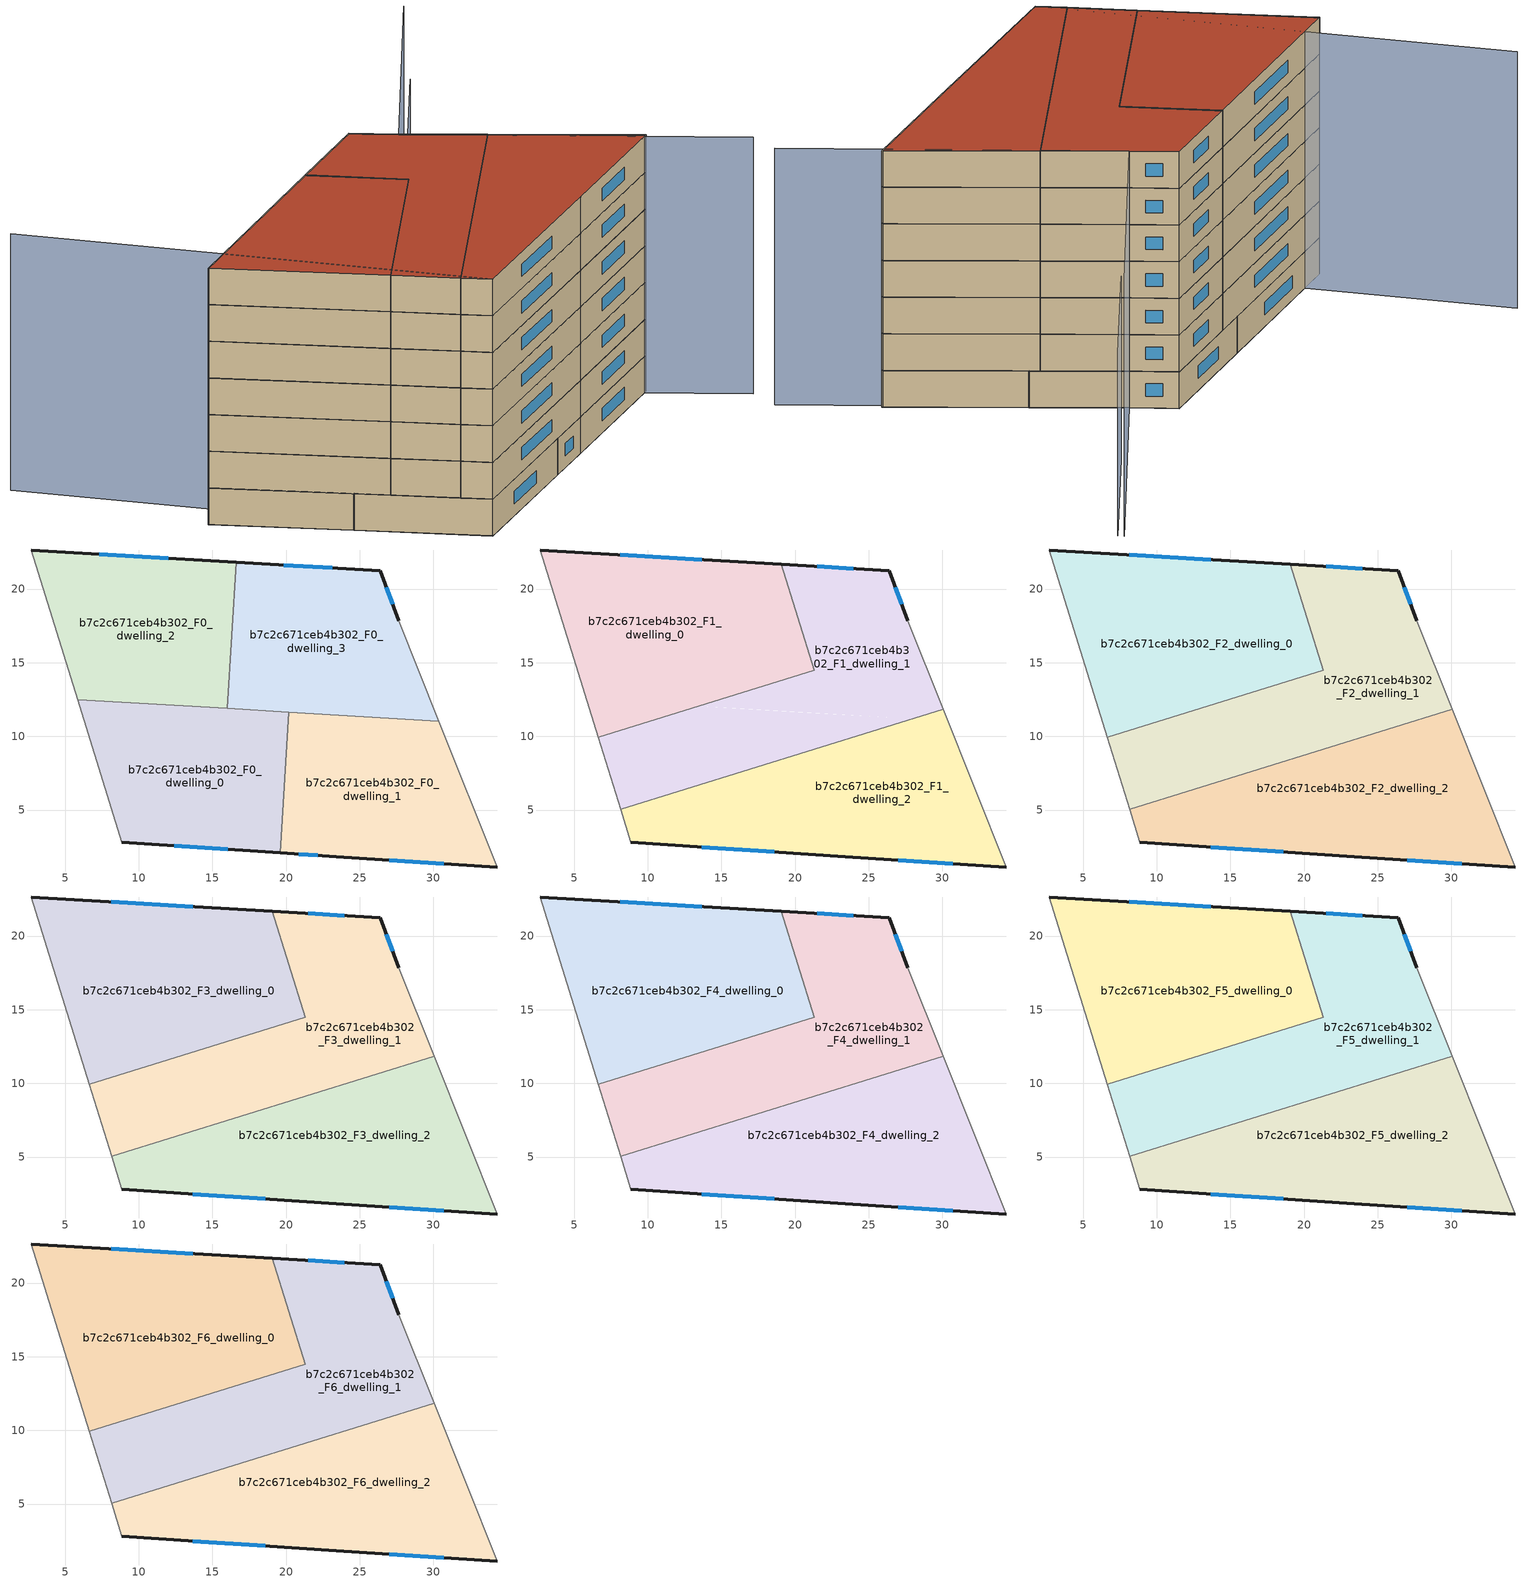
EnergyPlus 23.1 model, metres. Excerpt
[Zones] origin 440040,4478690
b7c2c671ceb4b302_F0_dwelling_0
 floor ground (EU_floor_Construction): 19.62,2.08 20.19,11.64 5.85,12.5 8.85,2.8 z0
 wall outside (EU_wall_Construction): 19.62,2.08 8.85,2.8 z0:3
 wall to b7c2c671ceb4b302_F0_dwelling_1 (EU_wall_Construction): 20.19,11.64 19.62,2.08 z0:3
 wall adiabatic (EU_wall_Construction): 8.85,2.8 5.85,12.5 z0:3
 wall to b7c2c671ceb4b302_F0_dwelling_2 (EU_wall_Construction): 5.85,12.5 16.02,11.89 z0:3
 wall to b7c2c671ceb4b302_F0_dwelling_3 (EU_wall_Construction): 16.02,11.89 20.19,11.64 z0:3
 window (EU_Window_Construction): 16.05,2.32 12.42,2.56 z0.99:2.01
b7c2c671ceb4b302_F0_dwelling_1
 floor ground (EU_floor_Construction): 34.33,1.13 30.37,11.04 20.19,11.64 19.62,2.08 23.4,1.83 z0
 wall outside (EU_wall_Construction): 34.33,1.13 23.4,1.83 19.62,2.08 z0:3
 wall adiabatic (EU_wall_Construction): 30.37,11.04 34.33,1.13 z0:3
 wall to b7c2c671ceb4b302_F0_dwelling_3 (EU_wall_Construction): 20.19,11.64 30.37,11.04 z0:3
 window (EU_Window_Construction): 30.71,1.36 27.02,1.6 / 22.15,1.91 20.87,2 z0.99:2.01
b7c2c671ceb4b302_F0_dwelling_2
 floor ground (EU_floor_Construction): 16.02,11.89 16.61,21.83 2.72,22.65 5.85,12.5 z0
 wall outside (EU_wall_Construction): 2.72,22.65 16.61,21.83 z0:3
 wall to b7c2c671ceb4b302_F0_dwelling_3 (EU_wall_Construction): 16.61,21.83 16.02,11.89 z0:3
 wall adiabatic (EU_wall_Construction): 5.85,12.5 2.72,22.65 z0:3
 window (EU_Window_Construction): 7.32,22.38 12.01,22.1 z0.99:2.01
b7c2c671ceb4b302_F0_dwelling_3
 floor ground (EU_floor_Construction): 30.37,11.04 27.65,17.85 26.39,21.24 16.61,21.83 16.02,11.89 z0
 wall outside (EU_wall_Construction): 16.61,21.83 26.39,21.24 27.65,17.85 z0:3
 wall adiabatic (EU_wall_Construction): 27.65,17.85 30.37,11.04 z0:3
 window (EU_Window_Construction): 19.85,21.63 23.15,21.44 / 26.81,20.12 27.23,18.97 z0.99:2.01
b7c2c671ceb4b302_F1_dwelling_0
 floor to b7c2c671ceb4b302_F0_dwelling_2 (EU_floor_Construction): 16.08,12.86 16.61,21.83 2.72,22.65 5.85,12.5 13.45,12.05 z3
 floor to b7c2c671ceb4b302_F0_dwelling_3 (EU_floor_Construction): 21.3,14.47 19.07,21.68 16.61,21.83 16.08,12.86 z3
 floor to b7c2c671ceb4b302_F0_dwelling_0 (EU_floor_Construction): 13.45,12.05 5.85,12.5 6.64,9.94 z3
 wall outside (EU_wall_Construction): 2.72,22.65 19.07,21.68 z3:6
 wall adiabatic (EU_wall_Construction): 6.64,9.94 2.72,22.65 z3:6
 wall to b7c2c671ceb4b302_F1_dwelling_1 (EU_wall_Construction): 19.07,21.68 21.3,14.47 6.64,9.94 z3:6
 window (EU_Window_Construction): 8.14,22.33 13.65,22 z3.99:5.01
b7c2c671ceb4b302_F1_dwelling_1
 floor to b7c2c671ceb4b302_F0_dwelling_0 (EU_floor_Construction): 20.01,8.72 20.19,11.64 13.45,12.05 6.64,9.94 8.16,5.05 z3
 floor to b7c2c671ceb4b302_F0_dwelling_3 (EU_floor_Construction): 30.05,11.83 27.65,17.85 26.39,21.24 19.07,21.68 21.3,14.47 16.08,12.86 16.02,11.89 27.97,11.18 z3
 floor to b7c2c671ceb4b302_F0_dwelling_2 (EU_floor_Construction): 16.02,11.89 16.08,12.86 13.45,12.05 z3
 floor to b7c2c671ceb4b302_F0_dwelling_1 (EU_floor_Construction): 27.97,11.18 20.19,11.64 20.01,8.72 z3
 wall outside (EU_wall_Construction): 19.07,21.68 26.39,21.24 27.65,17.85 z3:6
 wall adiabatic (EU_wall_Construction): 27.65,17.85 30.05,11.83 / 8.16,5.05 6.64,9.94 z3:6
 wall to b7c2c671ceb4b302_F1_dwelling_2 (EU_wall_Construction): 30.05,11.83 8.16,5.05 z3:6
 window (EU_Window_Construction): 21.5,21.53 23.96,21.39 / 26.81,20.12 27.23,18.97 z3.99:5.01
b7c2c671ceb4b302_F1_dwelling_2
 floor to b7c2c671ceb4b302_F0_dwelling_1 (EU_floor_Construction): 34.33,1.13 30.37,11.04 27.97,11.18 20.01,8.72 19.62,2.08 23.4,1.83 z3
 floor to b7c2c671ceb4b302_F0_dwelling_0 (EU_floor_Construction): 19.62,2.08 20.01,8.72 8.16,5.05 8.85,2.8 z3
 floor to b7c2c671ceb4b302_F0_dwelling_3 (EU_floor_Construction): 30.37,11.04 30.05,11.83 27.97,11.18 z3
 wall outside (EU_wall_Construction): 34.33,1.13 23.4,1.83 8.85,2.8 z3:6
 wall adiabatic (EU_wall_Construction): 8.85,2.8 8.16,5.05 / 30.05,11.83 34.33,1.13 z3:6
 window (EU_Window_Construction): 30.71,1.36 27.02,1.6 / 18.58,2.15 13.67,2.48 z3.99:5.01
b7c2c671ceb4b302_F2_dwelling_0
 floor to b7c2c671ceb4b302_F1_dwelling_0 (EU_floor_Construction): 21.3,14.47 19.07,21.68 2.72,22.65 6.64,9.94 z6
 wall outside (EU_wall_Construction): 2.72,22.65 19.07,21.68 z6:9
 wall adiabatic (EU_wall_Construction): 6.64,9.94 2.72,22.65 z6:9
 wall to b7c2c671ceb4b302_F2_dwelling_1 (EU_wall_Construction): 19.07,21.68 21.3,14.47 6.64,9.94 z6:9
 window (EU_Window_Construction): 8.14,22.33 13.65,22 z6.99:8.01
b7c2c671ceb4b302_F2_dwelling_1
 floor to b7c2c671ceb4b302_F1_dwelling_1 (EU_floor_Construction): 30.05,11.83 27.65,17.85 26.39,21.24 19.07,21.68 21.3,14.47 6.64,9.94 8.16,5.05 z6
 wall outside (EU_wall_Construction): 19.07,21.68 26.39,21.24 27.65,17.85 z6:9
 wall adiabatic (EU_wall_Construction): 27.65,17.85 30.05,11.83 / 8.16,5.05 6.64,9.94 z6:9
 wall to b7c2c671ceb4b302_F2_dwelling_2 (EU_wall_Construction): 30.05,11.83 8.16,5.05 z6:9
 window (EU_Window_Construction): 21.5,21.53 23.96,21.39 / 26.81,20.12 27.23,18.97 z6.99:8.01
b7c2c671ceb4b302_F2_dwelling_2
 floor to b7c2c671ceb4b302_F1_dwelling_2 (EU_floor_Construction): 34.33,1.13 30.05,11.83 8.16,5.05 8.85,2.8 23.4,1.83 z6
 wall outside (EU_wall_Construction): 34.33,1.13 23.4,1.83 8.85,2.8 z6:9
 wall adiabatic (EU_wall_Construction): 8.85,2.8 8.16,5.05 / 30.05,11.83 34.33,1.13 z6:9
 window (EU_Window_Construction): 30.71,1.36 27.02,1.6 / 18.58,2.15 13.67,2.48 z6.99:8.01
b7c2c671ceb4b302_F3_dwelling_0
 floor to b7c2c671ceb4b302_F2_dwelling_0 (EU_floor_Construction): 21.3,14.47 19.07,21.68 2.72,22.65 6.64,9.94 z9
 wall outside (EU_wall_Construction): 2.72,22.65 19.07,21.68 z9:12
 wall adiabatic (EU_wall_Construction): 6.64,9.94 2.72,22.65 z9:12
 wall to b7c2c671ceb4b302_F3_dwelling_1 (EU_wall_Construction): 19.07,21.68 21.3,14.47 6.64,9.94 z9:12
 window (EU_Window_Construction): 8.14,22.33 13.65,22 z9.99:11.01
b7c2c671ceb4b302_F3_dwelling_1
 floor to b7c2c671ceb4b302_F2_dwelling_1 (EU_floor_Construction): 30.05,11.83 27.65,17.85 26.39,21.24 19.07,21.68 21.3,14.47 6.64,9.94 8.16,5.05 z9
 wall outside (EU_wall_Construction): 19.07,21.68 26.39,21.24 27.65,17.85 z9:12
 wall adiabatic (EU_wall_Construction): 27.65,17.85 30.05,11.83 / 8.16,5.05 6.64,9.94 z9:12
 wall to b7c2c671ceb4b302_F3_dwelling_2 (EU_wall_Construction): 30.05,11.83 8.16,5.05 z9:12
 window (EU_Window_Construction): 21.5,21.53 23.96,21.39 / 26.81,20.12 27.23,18.97 z9.99:11.01
b7c2c671ceb4b302_F3_dwelling_2
 floor to b7c2c671ceb4b302_F2_dwelling_2 (EU_floor_Construction): 34.33,1.13 30.05,11.83 8.16,5.05 8.85,2.8 23.4,1.83 z9
 wall outside (EU_wall_Construction): 34.33,1.13 23.4,1.83 8.85,2.8 z9:12
 wall adiabatic (EU_wall_Construction): 8.85,2.8 8.16,5.05 / 30.05,11.83 34.33,1.13 z9:12
 window (EU_Window_Construction): 30.71,1.36 27.02,1.6 / 18.58,2.15 13.67,2.48 z9.99:11.01
b7c2c671ceb4b302_F4_dwelling_0
 floor to b7c2c671ceb4b302_F3_dwelling_0 (EU_floor_Construction): 21.3,14.47 19.07,21.68 2.72,22.65 6.64,9.94 z12
 wall outside (EU_wall_Construction): 2.72,22.65 19.07,21.68 z12:15
 wall adiabatic (EU_wall_Construction): 6.64,9.94 2.72,22.65 z12:15
 wall to b7c2c671ceb4b302_F4_dwelling_1 (EU_wall_Construction): 19.07,21.68 21.3,14.47 6.64,9.94 z12:15
 window (EU_Window_Construction): 8.14,22.33 13.65,22 z12.99:14.01
b7c2c671ceb4b302_F4_dwelling_1
 floor to b7c2c671ceb4b302_F3_dwelling_1 (EU_floor_Construction): 30.05,11.83 27.65,17.85 26.39,21.24 19.07,21.68 21.3,14.47 6.64,9.94 8.16,5.05 z12
 wall outside (EU_wall_Construction): 19.07,21.68 26.39,21.24 27.65,17.85 z12:15
 wall adiabatic (EU_wall_Construction): 27.65,17.85 30.05,11.83 / 8.16,5.05 6.64,9.94 z12:15
 wall to b7c2c671ceb4b302_F4_dwelling_2 (EU_wall_Construction): 30.05,11.83 8.16,5.05 z12:15
 window (EU_Window_Construction): 21.5,21.53 23.96,21.39 / 26.81,20.12 27.23,18.97 z12.99:14.01
b7c2c671ceb4b302_F4_dwelling_2
 floor to b7c2c671ceb4b302_F3_dwelling_2 (EU_floor_Construction): 34.33,1.13 30.05,11.83 8.16,5.05 8.85,2.8 23.4,1.83 z12
 wall outside (EU_wall_Construction): 34.33,1.13 23.4,1.83 8.85,2.8 z12:15
 wall adiabatic (EU_wall_Construction): 8.85,2.8 8.16,5.05 / 30.05,11.83 34.33,1.13 z12:15
 window (EU_Window_Construction): 30.71,1.36 27.02,1.6 / 18.58,2.15 13.67,2.48 z12.99:14.01
b7c2c671ceb4b302_F5_dwelling_0
 floor to b7c2c671ceb4b302_F4_dwelling_0 (EU_floor_Construction): 21.3,14.47 19.07,21.68 2.72,22.65 6.64,9.94 z15
 wall outside (EU_wall_Construction): 2.72,22.65 19.07,21.68 z15:18
 wall adiabatic (EU_wall_Construction): 6.64,9.94 2.72,22.65 z15:18
 wall to b7c2c671ceb4b302_F5_dwelling_1 (EU_wall_Construction): 19.07,21.68 21.3,14.47 6.64,9.94 z15:18
 window (EU_Window_Construction): 8.14,22.33 13.65,22 z15.99:17.01
b7c2c671ceb4b302_F5_dwelling_1
 floor to b7c2c671ceb4b302_F4_dwelling_1 (EU_floor_Construction): 30.05,11.83 27.65,17.85 26.39,21.24 19.07,21.68 21.3,14.47 6.64,9.94 8.16,5.05 z15
 wall outside (EU_wall_Construction): 19.07,21.68 26.39,21.24 27.65,17.85 z15:18
 wall adiabatic (EU_wall_Construction): 27.65,17.85 30.05,11.83 / 8.16,5.05 6.64,9.94 z15:18
 wall to b7c2c671ceb4b302_F5_dwelling_2 (EU_wall_Construction): 30.05,11.83 8.16,5.05 z15:18
 window (EU_Window_Construction): 21.5,21.53 23.96,21.39 / 26.81,20.12 27.23,18.97 z15.99:17.01
b7c2c671ceb4b302_F5_dwelling_2
 floor to b7c2c671ceb4b302_F4_dwelling_2 (EU_floor_Construction): 34.33,1.13 30.05,11.83 8.16,5.05 8.85,2.8 23.4,1.83 z15
 wall outside (EU_wall_Construction): 34.33,1.13 23.4,1.83 8.85,2.8 z15:18
 wall adiabatic (EU_wall_Construction): 8.85,2.8 8.16,5.05 / 30.05,11.83 34.33,1.13 z15:18
 window (EU_Window_Construction): 30.71,1.36 27.02,1.6 / 18.58,2.15 13.67,2.48 z15.99:17.01
b7c2c671ceb4b302_F6_dwelling_0
 floor to b7c2c671ceb4b302_F5_dwelling_0 (EU_floor_Construction): 21.3,14.47 19.07,21.68 2.72,22.65 6.64,9.94 z18
 wall outside (EU_wall_Construction): 2.72,22.65 19.07,21.68 z18:21
 wall adiabatic (EU_wall_Construction): 6.64,9.94 2.72,22.65 z18:21
 wall to b7c2c671ceb4b302_F6_dwelling_1 (EU_wall_Construction): 19.07,21.68 21.3,14.47 6.64,9.94 z18:21
 window (EU_Window_Construction): 8.14,22.33 13.65,22 z18.99:20.01
 roof outside (EU_roof_Construction): 19.07,21.68 21.3,14.47 6.64,9.94 2.72,22.65 z21
b7c2c671ceb4b302_F6_dwelling_1
 floor to b7c2c671ceb4b302_F5_dwelling_1 (EU_floor_Construction): 30.05,11.83 27.65,17.85 26.39,21.24 19.07,21.68 21.3,14.47 6.64,9.94 8.16,5.05 z18
 wall outside (EU_wall_Construction): 19.07,21.68 26.39,21.24 27.65,17.85 z18:21
 wall adiabatic (EU_wall_Construction): 27.65,17.85 30.05,11.83 / 8.16,5.05 6.64,9.94 z18:21
 wall to b7c2c671ceb4b302_F6_dwelling_2 (EU_wall_Construction): 30.05,11.83 8.16,5.05 z18:21
 window (EU_Window_Construction): 21.5,21.53 23.96,21.39 / 26.81,20.12 27.23,18.97 z18.99:20.01
 roof outside (EU_roof_Construction): 26.39,21.24 27.65,17.85 30.05,11.83 8.16,5.05 6.64,9.94 21.3,14.47 19.07,21.68 z21
b7c2c671ceb4b302_F6_dwelling_2
 floor to b7c2c671ceb4b302_F5_dwelling_2 (EU_floor_Construction): 34.33,1.13 30.05,11.83 8.16,5.05 8.85,2.8 23.4,1.83 z18
 wall outside (EU_wall_Construction): 34.33,1.13 23.4,1.83 8.85,2.8 z18:21
 wall adiabatic (EU_wall_Construction): 8.85,2.8 8.16,5.05 / 30.05,11.83 34.33,1.13 z18:21
 window (EU_Window_Construction): 30.71,1.36 27.02,1.6 / 18.58,2.15 13.67,2.48 z18.99:20.01
 roof outside (EU_roof_Construction): 30.05,11.83 34.33,1.13 23.4,1.83 8.85,2.8 8.16,5.05 z21
shading: 36.91,-6.25 27.65,17.85 / 27.65,17.85 46.64,25.14 / 2.35,38.02 8.85,2.8 z0:21; 46.8,24.72 35.48,20.38 z0:15
[Building]
EU S2 Campaign: North Axis=0; Terrain=City; Solar Distribution=FullExterior
[Site:Location]
Madrid: Latitude=40.5; Longitude=-3.5; Time Zone=1; Elevation=609
[SizingPeriod:WeatherFileDays]
AnnualSizingPeriod: Begin Month=1; Begin Day of Month=1; End Month=12; End Day of Month=31; Day of Week for Start Day=Monday; Use Weather File Daylight Saving Period=No; Use Weather File Rain and Snow Indicators=No
[MATERIAL]
EU_InternalMass_Material: Roughness=MediumRough; Thickness=0.1; Conductivity=1; Density=1800; Specific Heat=900; Thermal Absorptance=0.9; Solar Absorptance=0.7; Visible Absorptance=0.7
[MATERIAL:NOMASS] Roughness=MediumRough; Thermal Absorptance=0.9; Solar Absorptance=0.7; Visible Absorptance=0.7
Name | Thermal Resistance
EU_wall_NoMass | 0.609216
EU_roof_NoMass | 0.513268
EU_floor_NoMass | 0.568163
[WINDOWMATERIAL:SIMPLEGLAZINGSYSTEM]
EU_Window_SimpleGlazing: UFactor=5.50606; Solar Heat Gain Coefficient=0.85; Visible Transmittance=0.85
[CONSTRUCTION]
EU_wall_Construction: EU_wall_NoMass
EU_roof_Construction: EU_roof_NoMass
EU_floor_Construction: EU_floor_NoMass
EU_InternalMass_Construction: EU_InternalMass_Material
EU_Window_Construction: EU_Window_SimpleGlazing
[ZONE] Type=1; Multiplier=1; Ceiling Height=autocalculate; Floor Area=autocalculate; Part of Total Floor Area=Yes
Name | Volume
b7c2c671ceb4b302_F0_dwelling_0 | 359.718
b7c2c671ceb4b302_F1_dwelling_0; b7c2c671ceb4b302_F2_dwelling_0; b7c2c671ceb4b302_F3_dwelling_0; b7c2c671ceb4b302_F4_dwelling_0; b7c2c671ceb4b302_F5_dwelling_0; b7c2c671ceb4b302_F6_dwelling_0 | 479.662
b7c2c671ceb4b302_F0_dwelling_1 | 359.761
b7c2c671ceb4b302_F1_dwelling_1; b7c2c671ceb4b302_F2_dwelling_1; b7c2c671ceb4b302_F3_dwelling_1; b7c2c671ceb4b302_F4_dwelling_1; b7c2c671ceb4b302_F5_dwelling_1; b7c2c671ceb4b302_F6_dwelling_1 | 479.652
b7c2c671ceb4b302_F0_dwelling_2 | 359.73
b7c2c671ceb4b302_F1_dwelling_2; b7c2c671ceb4b302_F2_dwelling_2; b7c2c671ceb4b302_F3_dwelling_2; b7c2c671ceb4b302_F4_dwelling_2; b7c2c671ceb4b302_F5_dwelling_2; b7c2c671ceb4b302_F6_dwelling_2 | 479.657
b7c2c671ceb4b302_F0_dwelling_3 | 359.752
[INTERNALMASS] Construction=EU_InternalMass_Construction
Name | Zone or ZoneList | Surface Area
b7c2c671ceb4b302_F0_dwelling_0_EU_InternalMass | b7c2c671ceb4b302_F0_dwelling_0 | 119.906
b7c2c671ceb4b302_F0_dwelling_1_EU_InternalMass | b7c2c671ceb4b302_F0_dwelling_1 | 119.92
b7c2c671ceb4b302_F0_dwelling_2_EU_InternalMass | b7c2c671ceb4b302_F0_dwelling_2 | 119.908
b7c2c671ceb4b302_F0_dwelling_3_EU_InternalMass | b7c2c671ceb4b302_F0_dwelling_3 | 119.918
b7c2c671ceb4b302_F1_dwelling_0_EU_InternalMass | b7c2c671ceb4b302_F1_dwelling_0 | 159.884
b7c2c671ceb4b302_F1_dwelling_1_EU_InternalMass | b7c2c671ceb4b302_F1_dwelling_1 | 159.884
b7c2c671ceb4b302_F1_dwelling_2_EU_InternalMass | b7c2c671ceb4b302_F1_dwelling_2 | 159.884
b7c2c671ceb4b302_F2_dwelling_0_EU_InternalMass | b7c2c671ceb4b302_F2_dwelling_0 | 159.884
b7c2c671ceb4b302_F2_dwelling_1_EU_InternalMass | b7c2c671ceb4b302_F2_dwelling_1 | 159.884
b7c2c671ceb4b302_F2_dwelling_2_EU_InternalMass | b7c2c671ceb4b302_F2_dwelling_2 | 159.884
b7c2c671ceb4b302_F3_dwelling_0_EU_InternalMass | b7c2c671ceb4b302_F3_dwelling_0 | 159.884
b7c2c671ceb4b302_F3_dwelling_1_EU_InternalMass | b7c2c671ceb4b302_F3_dwelling_1 | 159.884
b7c2c671ceb4b302_F3_dwelling_2_EU_InternalMass | b7c2c671ceb4b302_F3_dwelling_2 | 159.884
b7c2c671ceb4b302_F4_dwelling_0_EU_InternalMass | b7c2c671ceb4b302_F4_dwelling_0 | 159.884
b7c2c671ceb4b302_F4_dwelling_1_EU_InternalMass | b7c2c671ceb4b302_F4_dwelling_1 | 159.884
b7c2c671ceb4b302_F4_dwelling_2_EU_InternalMass | b7c2c671ceb4b302_F4_dwelling_2 | 159.884
b7c2c671ceb4b302_F5_dwelling_0_EU_InternalMass | b7c2c671ceb4b302_F5_dwelling_0 | 159.884
b7c2c671ceb4b302_F5_dwelling_1_EU_InternalMass | b7c2c671ceb4b302_F5_dwelling_1 | 159.884
b7c2c671ceb4b302_F5_dwelling_2_EU_InternalMass | b7c2c671ceb4b302_F5_dwelling_2 | 159.884
b7c2c671ceb4b302_F6_dwelling_0_EU_InternalMass | b7c2c671ceb4b302_F6_dwelling_0 | 159.884
b7c2c671ceb4b302_F6_dwelling_1_EU_InternalMass | b7c2c671ceb4b302_F6_dwelling_1 | 159.884
b7c2c671ceb4b302_F6_dwelling_2_EU_InternalMass | b7c2c671ceb4b302_F6_dwelling_2 | 159.884
[OTHEREQUIPMENT] Fuel Type=Electricity; Design Level Calculation Method=Watts/Area; Power per Zone Floor Area=1; Fraction Latent=0; Fraction Radiant=0; Fraction Lost=0; Carbon Dioxide Generation Rate=0; EndUse Subcategory=EU_Step8_InternalGains
Name | Zone or ZoneList or Space or SpaceList | Schedule
EU_Step8_InternalGain_b7c2c671ceb4b302_F0_dwelling_0_f000 | b7c2c671ceb4b302_F0_dwelling_0 | EU_Step8_GainSchedule_b7c2c671ceb4b302_F0_dwelling_0_f000
EU_Step8_InternalGain_b7c2c671ceb4b302_F0_dwelling_1_f000 | b7c2c671ceb4b302_F0_dwelling_1 | EU_Step8_GainSchedule_b7c2c671ceb4b302_F0_dwelling_1_f000
EU_Step8_InternalGain_b7c2c671ceb4b302_F0_dwelling_2_f000 | b7c2c671ceb4b302_F0_dwelling_2 | EU_Step8_GainSchedule_b7c2c671ceb4b302_F0_dwelling_2_f000
EU_Step8_InternalGain_b7c2c671ceb4b302_F0_dwelling_3_f000 | b7c2c671ceb4b302_F0_dwelling_3 | EU_Step8_GainSchedule_b7c2c671ceb4b302_F0_dwelling_3_f000
EU_Step8_InternalGain_b7c2c671ceb4b302_F1_dwelling_0_f000 | b7c2c671ceb4b302_F1_dwelling_0 | EU_Step8_GainSchedule_b7c2c671ceb4b302_F1_dwelling_0_f000
EU_Step8_InternalGain_b7c2c671ceb4b302_F1_dwelling_1_f000 | b7c2c671ceb4b302_F1_dwelling_1 | EU_Step8_GainSchedule_b7c2c671ceb4b302_F1_dwelling_1_f000
EU_Step8_InternalGain_b7c2c671ceb4b302_F1_dwelling_2_f000 | b7c2c671ceb4b302_F1_dwelling_2 | EU_Step8_GainSchedule_b7c2c671ceb4b302_F1_dwelling_2_f000
EU_Step8_InternalGain_b7c2c671ceb4b302_F2_dwelling_0_f000 | b7c2c671ceb4b302_F2_dwelling_0 | EU_Step8_GainSchedule_b7c2c671ceb4b302_F2_dwelling_0_f000
EU_Step8_InternalGain_b7c2c671ceb4b302_F2_dwelling_1_f000 | b7c2c671ceb4b302_F2_dwelling_1 | EU_Step8_GainSchedule_b7c2c671ceb4b302_F2_dwelling_1_f000
EU_Step8_InternalGain_b7c2c671ceb4b302_F2_dwelling_2_f000 | b7c2c671ceb4b302_F2_dwelling_2 | EU_Step8_GainSchedule_b7c2c671ceb4b302_F2_dwelling_2_f000
EU_Step8_InternalGain_b7c2c671ceb4b302_F3_dwelling_0_f000 | b7c2c671ceb4b302_F3_dwelling_0 | EU_Step8_GainSchedule_b7c2c671ceb4b302_F3_dwelling_0_f000
EU_Step8_InternalGain_b7c2c671ceb4b302_F3_dwelling_1_f000 | b7c2c671ceb4b302_F3_dwelling_1 | EU_Step8_GainSchedule_b7c2c671ceb4b302_F3_dwelling_1_f000
EU_Step8_InternalGain_b7c2c671ceb4b302_F3_dwelling_2_f000 | b7c2c671ceb4b302_F3_dwelling_2 | EU_Step8_GainSchedule_b7c2c671ceb4b302_F3_dwelling_2_f000
EU_Step8_InternalGain_b7c2c671ceb4b302_F4_dwelling_0_f000 | b7c2c671ceb4b302_F4_dwelling_0 | EU_Step8_GainSchedule_b7c2c671ceb4b302_F4_dwelling_0_f000
EU_Step8_InternalGain_b7c2c671ceb4b302_F4_dwelling_1_f000 | b7c2c671ceb4b302_F4_dwelling_1 | EU_Step8_GainSchedule_b7c2c671ceb4b302_F4_dwelling_1_f000
EU_Step8_InternalGain_b7c2c671ceb4b302_F4_dwelling_2_f000 | b7c2c671ceb4b302_F4_dwelling_2 | EU_Step8_GainSchedule_b7c2c671ceb4b302_F4_dwelling_2_f000
EU_Step8_InternalGain_b7c2c671ceb4b302_F5_dwelling_0_f000 | b7c2c671ceb4b302_F5_dwelling_0 | EU_Step8_GainSchedule_b7c2c671ceb4b302_F5_dwelling_0_f000
EU_Step8_InternalGain_b7c2c671ceb4b302_F5_dwelling_1_f000 | b7c2c671ceb4b302_F5_dwelling_1 | EU_Step8_GainSchedule_b7c2c671ceb4b302_F5_dwelling_1_f000
EU_Step8_InternalGain_b7c2c671ceb4b302_F5_dwelling_2_f000 | b7c2c671ceb4b302_F5_dwelling_2 | EU_Step8_GainSchedule_b7c2c671ceb4b302_F5_dwelling_2_f000
EU_Step8_InternalGain_b7c2c671ceb4b302_F6_dwelling_0_f000 | b7c2c671ceb4b302_F6_dwelling_0 | EU_Step8_GainSchedule_b7c2c671ceb4b302_F6_dwelling_0_f000
EU_Step8_InternalGain_b7c2c671ceb4b302_F6_dwelling_1_f000 | b7c2c671ceb4b302_F6_dwelling_1 | EU_Step8_GainSchedule_b7c2c671ceb4b302_F6_dwelling_1_f000
EU_Step8_InternalGain_b7c2c671ceb4b302_F6_dwelling_2_f000 | b7c2c671ceb4b302_F6_dwelling_2 | EU_Step8_GainSchedule_b7c2c671ceb4b302_F6_dwelling_2_f000
[ZONEVENTILATION:DESIGNFLOWRATE] Schedule=EU_AlwaysOn; Design Flow Rate Calculation Method=AirChanges/Hour; Air Changes per Hour=0.752966; Ventilation Type=Natural; Fan Pressure Rise=0; Fan Total Efficiency=1; Constant Term Coefficient=1; Temperature Term Coefficient=0; Velocity Term Coefficient=0; Velocity Squared Term Coefficient=0; Minimum Indoor Temperature=-100; Maximum Indoor Temperature=100; Delta Temperature=-100; Minimum Outdoor Temperature=-100; Maximum Outdoor Temperature=100; Maximum Wind Speed=40
Name | Zone or ZoneList or Space or SpaceList
EU_ConstantAir_b7c2c671ceb4b302_F0_dwelling_0 | b7c2c671ceb4b302_F0_dwelling_0
EU_ConstantAir_b7c2c671ceb4b302_F0_dwelling_1 | b7c2c671ceb4b302_F0_dwelling_1
EU_ConstantAir_b7c2c671ceb4b302_F0_dwelling_2 | b7c2c671ceb4b302_F0_dwelling_2
EU_ConstantAir_b7c2c671ceb4b302_F0_dwelling_3 | b7c2c671ceb4b302_F0_dwelling_3
EU_ConstantAir_b7c2c671ceb4b302_F1_dwelling_0 | b7c2c671ceb4b302_F1_dwelling_0
EU_ConstantAir_b7c2c671ceb4b302_F1_dwelling_1 | b7c2c671ceb4b302_F1_dwelling_1
EU_ConstantAir_b7c2c671ceb4b302_F1_dwelling_2 | b7c2c671ceb4b302_F1_dwelling_2
EU_ConstantAir_b7c2c671ceb4b302_F2_dwelling_0 | b7c2c671ceb4b302_F2_dwelling_0
EU_ConstantAir_b7c2c671ceb4b302_F2_dwelling_1 | b7c2c671ceb4b302_F2_dwelling_1
EU_ConstantAir_b7c2c671ceb4b302_F2_dwelling_2 | b7c2c671ceb4b302_F2_dwelling_2
EU_ConstantAir_b7c2c671ceb4b302_F3_dwelling_0 | b7c2c671ceb4b302_F3_dwelling_0
EU_ConstantAir_b7c2c671ceb4b302_F3_dwelling_1 | b7c2c671ceb4b302_F3_dwelling_1
EU_ConstantAir_b7c2c671ceb4b302_F3_dwelling_2 | b7c2c671ceb4b302_F3_dwelling_2
EU_ConstantAir_b7c2c671ceb4b302_F4_dwelling_0 | b7c2c671ceb4b302_F4_dwelling_0
EU_ConstantAir_b7c2c671ceb4b302_F4_dwelling_1 | b7c2c671ceb4b302_F4_dwelling_1
EU_ConstantAir_b7c2c671ceb4b302_F4_dwelling_2 | b7c2c671ceb4b302_F4_dwelling_2
EU_ConstantAir_b7c2c671ceb4b302_F5_dwelling_0 | b7c2c671ceb4b302_F5_dwelling_0
EU_ConstantAir_b7c2c671ceb4b302_F5_dwelling_1 | b7c2c671ceb4b302_F5_dwelling_1
EU_ConstantAir_b7c2c671ceb4b302_F5_dwelling_2 | b7c2c671ceb4b302_F5_dwelling_2
EU_ConstantAir_b7c2c671ceb4b302_F6_dwelling_0 | b7c2c671ceb4b302_F6_dwelling_0
EU_ConstantAir_b7c2c671ceb4b302_F6_dwelling_1 | b7c2c671ceb4b302_F6_dwelling_1
EU_ConstantAir_b7c2c671ceb4b302_F6_dwelling_2 | b7c2c671ceb4b302_F6_dwelling_2
[HVACTEMPLATE:THERMOSTAT] Constant Heating Setpoint=20; Constant Cooling Setpoint=50
EU_HeatOnly_b7c2c671ceb4b302_F0_dwelling_0; EU_HeatOnly_b7c2c671ceb4b302_F0_dwelling_1; EU_HeatOnly_b7c2c671ceb4b302_F0_dwelling_2; EU_HeatOnly_b7c2c671ceb4b302_F0_dwelling_3; EU_HeatOnly_b7c2c671ceb4b302_F1_dwelling_0; EU_HeatOnly_b7c2c671ceb4b302_F1_dwelling_1; EU_HeatOnly_b7c2c671ceb4b302_F1_dwelling_2; EU_HeatOnly_b7c2c671ceb4b302_F2_dwelling_0; EU_HeatOnly_b7c2c671ceb4b302_F2_dwelling_1; EU_HeatOnly_b7c2c671ceb4b302_F2_dwelling_2; EU_HeatOnly_b7c2c671ceb4b302_F3_dwelling_0; EU_HeatOnly_b7c2c671ceb4b302_F3_dwelling_1; EU_HeatOnly_b7c2c671ceb4b302_F3_dwelling_2; EU_HeatOnly_b7c2c671ceb4b302_F4_dwelling_0; EU_HeatOnly_b7c2c671ceb4b302_F4_dwelling_1; EU_HeatOnly_b7c2c671ceb4b302_F4_dwelling_2; EU_HeatOnly_b7c2c671ceb4b302_F5_dwelling_0; EU_HeatOnly_b7c2c671ceb4b302_F5_dwelling_1; EU_HeatOnly_b7c2c671ceb4b302_F5_dwelling_2; EU_HeatOnly_b7c2c671ceb4b302_F6_dwelling_0; EU_HeatOnly_b7c2c671ceb4b302_F6_dwelling_1; EU_HeatOnly_b7c2c671ceb4b302_F6_dwelling_2
[HVACTEMPLATE:ZONE:IDEALLOADSAIRSYSTEM] System Availability Schedule=EU_AlwaysOn; Maximum Heating Supply Air Temperature=50; Minimum Cooling Supply Air Temperature=13; Maximum Heating Supply Air Humidity Ratio=0.0156; Minimum Cooling Supply Air Humidity Ratio=0.0077; Heating Limit=NoLimit; Cooling Limit=NoLimit; Heating Availability Schedule=EU_AlwaysOn; Cooling Availability Schedule=EU_CoolingOff; Dehumidification Control Type=ConstantSensibleHeatRatio; Cooling Sensible Heat Ratio=0.7; Dehumidification Setpoint=60; Humidification Control Type=None; Humidification Setpoint=30; Outdoor Air Method=None; Outdoor Air Flow Rate per Person=0.00944; Outdoor Air Flow Rate per Zone Floor Area=0; Outdoor Air Flow Rate per Zone=0; Demand Controlled Ventilation Type=None; Outdoor Air Economizer Type=NoEconomizer; Heat Recovery Type=None; Sensible Heat Recovery Effectiveness=0.7; Latent Heat Recovery Effectiveness=0.65
Name | Template Thermostat
b7c2c671ceb4b302_F0_dwelling_0 | EU_HeatOnly_b7c2c671ceb4b302_F0_dwelling_0
b7c2c671ceb4b302_F0_dwelling_1 | EU_HeatOnly_b7c2c671ceb4b302_F0_dwelling_1
b7c2c671ceb4b302_F0_dwelling_2 | EU_HeatOnly_b7c2c671ceb4b302_F0_dwelling_2
b7c2c671ceb4b302_F0_dwelling_3 | EU_HeatOnly_b7c2c671ceb4b302_F0_dwelling_3
b7c2c671ceb4b302_F1_dwelling_0 | EU_HeatOnly_b7c2c671ceb4b302_F1_dwelling_0
b7c2c671ceb4b302_F1_dwelling_1 | EU_HeatOnly_b7c2c671ceb4b302_F1_dwelling_1
b7c2c671ceb4b302_F1_dwelling_2 | EU_HeatOnly_b7c2c671ceb4b302_F1_dwelling_2
b7c2c671ceb4b302_F2_dwelling_0 | EU_HeatOnly_b7c2c671ceb4b302_F2_dwelling_0
b7c2c671ceb4b302_F2_dwelling_1 | EU_HeatOnly_b7c2c671ceb4b302_F2_dwelling_1
b7c2c671ceb4b302_F2_dwelling_2 | EU_HeatOnly_b7c2c671ceb4b302_F2_dwelling_2
b7c2c671ceb4b302_F3_dwelling_0 | EU_HeatOnly_b7c2c671ceb4b302_F3_dwelling_0
b7c2c671ceb4b302_F3_dwelling_1 | EU_HeatOnly_b7c2c671ceb4b302_F3_dwelling_1
b7c2c671ceb4b302_F3_dwelling_2 | EU_HeatOnly_b7c2c671ceb4b302_F3_dwelling_2
b7c2c671ceb4b302_F4_dwelling_0 | EU_HeatOnly_b7c2c671ceb4b302_F4_dwelling_0
b7c2c671ceb4b302_F4_dwelling_1 | EU_HeatOnly_b7c2c671ceb4b302_F4_dwelling_1
b7c2c671ceb4b302_F4_dwelling_2 | EU_HeatOnly_b7c2c671ceb4b302_F4_dwelling_2
b7c2c671ceb4b302_F5_dwelling_0 | EU_HeatOnly_b7c2c671ceb4b302_F5_dwelling_0
b7c2c671ceb4b302_F5_dwelling_1 | EU_HeatOnly_b7c2c671ceb4b302_F5_dwelling_1
b7c2c671ceb4b302_F5_dwelling_2 | EU_HeatOnly_b7c2c671ceb4b302_F5_dwelling_2
b7c2c671ceb4b302_F6_dwelling_0 | EU_HeatOnly_b7c2c671ceb4b302_F6_dwelling_0
b7c2c671ceb4b302_F6_dwelling_1 | EU_HeatOnly_b7c2c671ceb4b302_F6_dwelling_1
b7c2c671ceb4b302_F6_dwelling_2 | EU_HeatOnly_b7c2c671ceb4b302_F6_dwelling_2
[SIZING:ZONE] Zone Cooling Design Supply Air Temperature Input Method=SupplyAirTemperature; Zone Cooling Design Supply Air Temperature=13; Zone Heating Design Supply Air Temperature Input Method=SupplyAirTemperature; Zone Heating Design Supply Air Temperature=50; Zone Cooling Design Supply Air Humidity Ratio=0.008; Zone Heating Design Supply Air Humidity Ratio=0.008; Cooling Design Air Flow Method=DesignDay; Cooling Design Air Flow Rate=0; Cooling Minimum Air Flow per Zone Floor Area=0.000762; Cooling Minimum Air Flow=0; Cooling Minimum Air Flow Fraction=0.2; Heating Design Air Flow Method=DesignDay; Heating Design Air Flow Rate=0; Heating Maximum Air Flow per Zone Floor Area=0.002032; Heating Maximum Air Flow=0.141576; Heating Maximum Air Flow Fraction=0.3; Account for Dedicated Outdoor Air System=No; Dedicated Outdoor Air System Control Strategy=NeutralSupplyAir; Dedicated Outdoor Air Low Setpoint Temperature for Design=autosize; Dedicated Outdoor Air High Setpoint Temperature for Design=autosize; Zone Load Sizing Method=Sensible Load Only No Latent Load; Zone Latent Cooling Design Supply Air Humidity Ratio Input Method=HumidityRatioDifference; Zone Cooling Design Supply Air Humidity Ratio Difference=0.005; Zone Latent Heating Design Supply Air Humidity Ratio Input Method=HumidityRatioDifference; Zone Humidification Design Supply Air Humidity Ratio Difference=0.005
b7c2c671ceb4b302_F0_dwelling_0; b7c2c671ceb4b302_F0_dwelling_1; b7c2c671ceb4b302_F0_dwelling_2; b7c2c671ceb4b302_F0_dwelling_3; b7c2c671ceb4b302_F1_dwelling_0; b7c2c671ceb4b302_F1_dwelling_1; b7c2c671ceb4b302_F1_dwelling_2; b7c2c671ceb4b302_F2_dwelling_0; b7c2c671ceb4b302_F2_dwelling_1; b7c2c671ceb4b302_F2_dwelling_2; b7c2c671ceb4b302_F3_dwelling_0; b7c2c671ceb4b302_F3_dwelling_1; b7c2c671ceb4b302_F3_dwelling_2; b7c2c671ceb4b302_F4_dwelling_0; b7c2c671ceb4b302_F4_dwelling_1; b7c2c671ceb4b302_F4_dwelling_2; b7c2c671ceb4b302_F5_dwelling_0; b7c2c671ceb4b302_F5_dwelling_1; b7c2c671ceb4b302_F5_dwelling_2; b7c2c671ceb4b302_F6_dwelling_0; b7c2c671ceb4b302_F6_dwelling_1; b7c2c671ceb4b302_F6_dwelling_2
[SCHEDULE:CONSTANT]
Name | Hourly Value
EU_AlwaysOn | 1
EU_CoolingOff | 0
[SCHEDULE:FILE] Column Number=1; Rows to Skip at Top=0; Number of Hours of Data=8760; Column Separator=Comma; Interpolate to Timestep=No; Minutes per Item=60; Adjust Schedule for Daylight Savings=Yes
Name | File
EU_Step8_GainSchedule_b7c2c671ceb4b302_F0_dwelling_0_f000 | ../../schedules/b7c2c671ceb4b302/b7c2c671ceb4b302_F0_dwelling_0_f000_gain.csv
EU_Step8_GainSchedule_b7c2c671ceb4b302_F0_dwelling_1_f000 | ../../schedules/b7c2c671ceb4b302/b7c2c671ceb4b302_F0_dwelling_1_f000_gain.csv
EU_Step8_GainSchedule_b7c2c671ceb4b302_F0_dwelling_2_f000 | ../../schedules/b7c2c671ceb4b302/b7c2c671ceb4b302_F0_dwelling_2_f000_gain.csv
EU_Step8_GainSchedule_b7c2c671ceb4b302_F0_dwelling_3_f000 | ../../schedules/b7c2c671ceb4b302/b7c2c671ceb4b302_F0_dwelling_3_f000_gain.csv
EU_Step8_GainSchedule_b7c2c671ceb4b302_F1_dwelling_0_f000 | ../../schedules/b7c2c671ceb4b302/b7c2c671ceb4b302_F1_dwelling_0_f000_gain.csv
EU_Step8_GainSchedule_b7c2c671ceb4b302_F1_dwelling_1_f000 | ../../schedules/b7c2c671ceb4b302/b7c2c671ceb4b302_F1_dwelling_1_f000_gain.csv
EU_Step8_GainSchedule_b7c2c671ceb4b302_F1_dwelling_2_f000 | ../../schedules/b7c2c671ceb4b302/b7c2c671ceb4b302_F1_dwelling_2_f000_gain.csv
EU_Step8_GainSchedule_b7c2c671ceb4b302_F2_dwelling_0_f000 | ../../schedules/b7c2c671ceb4b302/b7c2c671ceb4b302_F2_dwelling_0_f000_gain.csv
EU_Step8_GainSchedule_b7c2c671ceb4b302_F2_dwelling_1_f000 | ../../schedules/b7c2c671ceb4b302/b7c2c671ceb4b302_F2_dwelling_1_f000_gain.csv
EU_Step8_GainSchedule_b7c2c671ceb4b302_F2_dwelling_2_f000 | ../../schedules/b7c2c671ceb4b302/b7c2c671ceb4b302_F2_dwelling_2_f000_gain.csv
EU_Step8_GainSchedule_b7c2c671ceb4b302_F3_dwelling_0_f000 | ../../schedules/b7c2c671ceb4b302/b7c2c671ceb4b302_F3_dwelling_0_f000_gain.csv
EU_Step8_GainSchedule_b7c2c671ceb4b302_F3_dwelling_1_f000 | ../../schedules/b7c2c671ceb4b302/b7c2c671ceb4b302_F3_dwelling_1_f000_gain.csv
EU_Step8_GainSchedule_b7c2c671ceb4b302_F3_dwelling_2_f000 | ../../schedules/b7c2c671ceb4b302/b7c2c671ceb4b302_F3_dwelling_2_f000_gain.csv
EU_Step8_GainSchedule_b7c2c671ceb4b302_F4_dwelling_0_f000 | ../../schedules/b7c2c671ceb4b302/b7c2c671ceb4b302_F4_dwelling_0_f000_gain.csv
EU_Step8_GainSchedule_b7c2c671ceb4b302_F4_dwelling_1_f000 | ../../schedules/b7c2c671ceb4b302/b7c2c671ceb4b302_F4_dwelling_1_f000_gain.csv
EU_Step8_GainSchedule_b7c2c671ceb4b302_F4_dwelling_2_f000 | ../../schedules/b7c2c671ceb4b302/b7c2c671ceb4b302_F4_dwelling_2_f000_gain.csv
EU_Step8_GainSchedule_b7c2c671ceb4b302_F5_dwelling_0_f000 | ../../schedules/b7c2c671ceb4b302/b7c2c671ceb4b302_F5_dwelling_0_f000_gain.csv
EU_Step8_GainSchedule_b7c2c671ceb4b302_F5_dwelling_1_f000 | ../../schedules/b7c2c671ceb4b302/b7c2c671ceb4b302_F5_dwelling_1_f000_gain.csv
EU_Step8_GainSchedule_b7c2c671ceb4b302_F5_dwelling_2_f000 | ../../schedules/b7c2c671ceb4b302/b7c2c671ceb4b302_F5_dwelling_2_f000_gain.csv
EU_Step8_GainSchedule_b7c2c671ceb4b302_F6_dwelling_0_f000 | ../../schedules/b7c2c671ceb4b302/b7c2c671ceb4b302_F6_dwelling_0_f000_gain.csv
EU_Step8_GainSchedule_b7c2c671ceb4b302_F6_dwelling_1_f000 | ../../schedules/b7c2c671ceb4b302/b7c2c671ceb4b302_F6_dwelling_1_f000_gain.csv
EU_Step8_GainSchedule_b7c2c671ceb4b302_F6_dwelling_2_f000 | ../../schedules/b7c2c671ceb4b302/b7c2c671ceb4b302_F6_dwelling_2_f000_gain.csv
